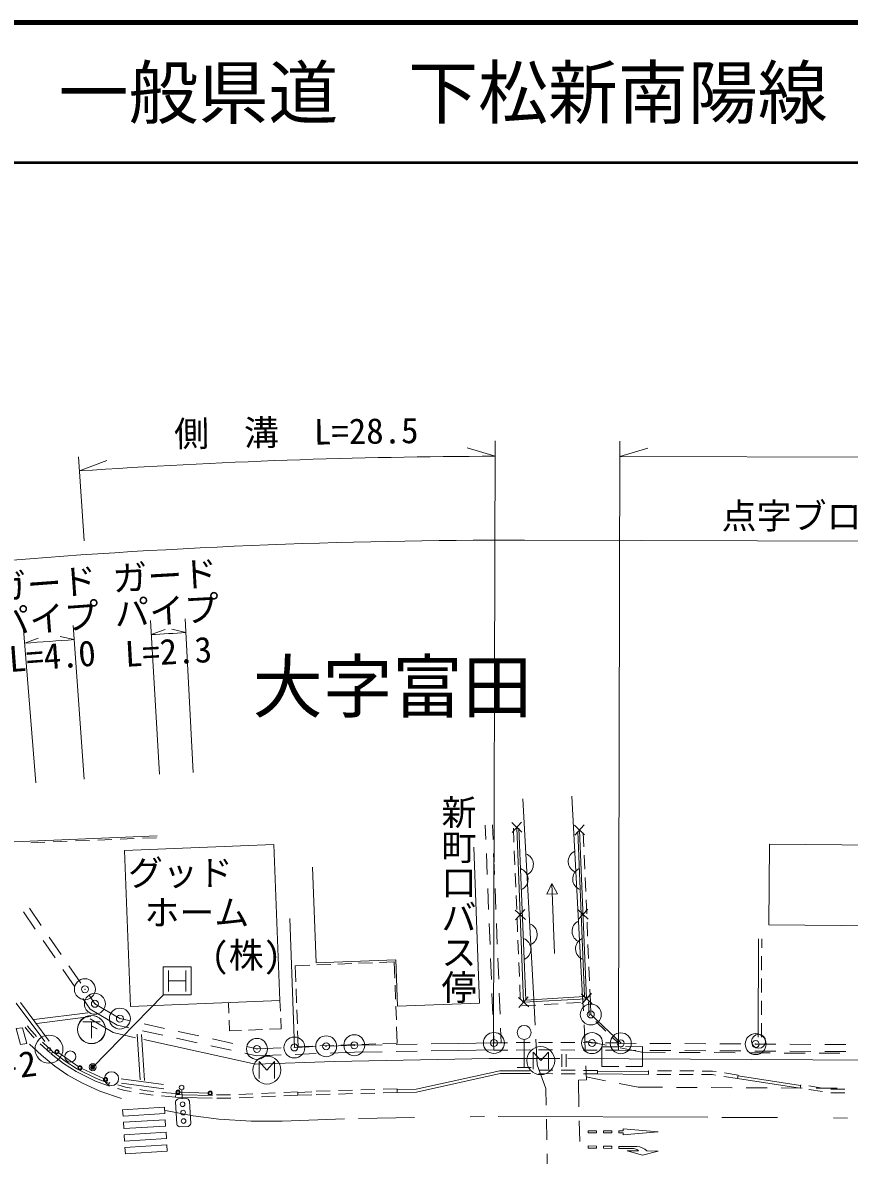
# Model space of a CAD drawing. Units: millimetres, scale not verified. Extents: x 40000 to 680000, y 20000 to 380000.
# Drawn here: x 214160 to 273288, y 299032 to 380000 of the extents above; entities that cross this region are included whole.
import ezdxf
from ezdxf.enums import TextEntityAlignment as Align

# ---------------------------------------------------------------- set-up
doc = ezdxf.new("R2010")
doc.units = ezdxf.units.MM
doc.header["$LTSCALE"] = 1000
doc.header["$PDMODE"] = 32
doc.header["$PDSIZE"] = 500
for name, color, linetype, lineweight in [('M-BGD', 7, 'Continuous', 13), ('M-BGD-EXST', 7, 'Continuous', 13), ('M-BMK-ROW', 30, 'Continuous', 13), ('M-BMK-SRVR', 3, 'Continuous', 13), ('M-STR-HTXT', 7, 'Continuous', 13), ('M-STR-STRC', 7, 'Continuous', 13), ('M-TTL', 2, 'Continuous', 140), ('M-TTL-LINE', 7, 'Continuous', 50)]:
    doc.layers.add(name, color=color, linetype=linetype, lineweight=lineweight)
doc.layers.add('M-BMK-HTXT', color=7, linetype='Continuous')
doc.layers.add('M-TTL-TXT', color=7, linetype='Continuous')
doc.styles.add('@ＭＳ ゴシック', font='')
doc.styles.add('ＭＳ ゴシック', font='')
doc.styles.get('@ＭＳ ゴシック').set_extended_font_data('@MS Gothic')
doc.styles.get('ＭＳ ゴシック').set_extended_font_data('MS Gothic')

msp = doc.modelspace()

# ---------------------------------------------------------------- linework, layer by layer
at = {"layer": 'M-BGD'}
for p, q in [((253429, 324698), (254210, 310359)), ((250715, 310169), (249934, 324508)), ((247286, 321599), (247244, 322632)), ((247806, 321611), (247764, 322653)), ((249261, 322408), (249301, 321409)), ((211463, 321363), (223783, 321860)), ((216336, 321440), (217335, 321480)), ((217935, 321504), (218934, 321544)), ((219533, 321569), (220533, 321609)), ((221132, 321633), (222131, 321673)), ((222731, 321697), (223730, 321738)), ((254303, 321090), (254261, 322089)), ((214737, 321375), (215736, 321415)), ((249325, 320809), (249366, 319810)), ((247386, 319101), (247326, 320600)), ((247906, 319113), (247846, 320612)), ((254369, 319491), (254328, 320490)), ((235150, 312789), (234890, 319640)), ((249390, 319211), (249431, 318211)), ((251660, 317694), (252004, 318459)), ((252206, 313463), (252004, 318459)), ((252004, 318459), (252409, 317724)), ((254436, 317893), (254394, 318892)), ((247486, 316603), (247426, 318102)), ((248006, 316615), (247946, 318114)), ((249455, 317612), (249495, 316613)), ((252409, 317724), (251660, 317694)), ((214650, 316698), (215497, 315460)), ((254502, 316294), (254461, 317293)), ((214220, 316442), (215067, 315204)), ((233595, 306741), (233280, 315956)), ((249520, 316013), (249560, 315014)), ((247587, 314105), (247526, 315604)), ((248106, 314117), (248046, 315616)), ((254569, 314695), (254527, 315694)), ((215632, 314378), (216479, 313140)), ((216062, 314635), (216909, 313397)), ((249584, 314414), (249625, 313415)), ((266773, 307471), (266799, 314500)), ((267017, 313870), (267019, 314499)), ((254636, 313097), (254594, 314096)), ((217473, 312572), (218320, 311333)), ((233655, 312586), (234695, 312626)), ((233698, 311438), (233655, 312586)), ((240846, 313005), (235150, 312789)), ((235195, 312644), (236194, 312682)), ((236694, 312701), (237693, 312739)), ((238193, 312758), (239192, 312795)), ((239691, 312814), (240732, 312854)), ((240732, 312854), (240775, 311705)), ((240972, 309690), (240846, 313005)), ((247687, 311607), (247627, 313106)), ((248207, 311619), (248147, 313118)), ((249649, 312816), (249690, 311817)), ((267011, 312270), (267015, 313270)), ((217043, 312315), (217890, 311077)), ((224208, 310498), (224208, 312498)), ((224208, 312498), (226208, 312498)), ((224583, 312248), (224583, 310748)), ((225833, 312248), (225833, 310748)), ((226208, 312498), (226208, 310498)), ((254702, 311498), (254660, 312497)), ((224583, 311498), (225833, 311498)), ((233755, 309939), (233717, 310938)), ((240794, 311205), (240832, 310206)), ((249714, 311217), (249754, 310218)), ((267005, 310670), (267009, 311670)), ((218455, 310251), (218981, 309482)), ((218885, 310508), (219330, 309857)), ((226208, 310498), (224208, 310498)), ((247787, 309109), (247727, 310608)), ((248307, 309121), (248247, 310620)), ((250815, 308337), (250715, 310169)), ((254210, 310359), (254264, 309368)), ((254764, 310006), (254727, 310899)), ((215752, 307160), (213701, 309913)), ((216056, 307205), (213997, 309951)), ((218981, 309482), (220928, 308342)), ((219330, 309857), (221112, 308813)), ((228885, 309943), (228915, 309187)), ((232562, 310089), (232594, 309333)), ((233811, 308440), (233773, 309439)), ((240851, 309707), (240888, 308707)), ((249867, 309716), (250865, 309775)), ((251464, 309810), (252462, 309869)), ((253061, 309905), (254059, 309964)), ((254643, 309998), (254679, 309047)), ((254658, 309999), (254764, 310006)), ((266999, 309070), (267003, 310070)), ((218832, 309220), (214986, 308733)), ((219039, 308951), (215184, 308461)), ((221872, 308645), (221112, 308813)), ((228935, 308688), (228965, 307932)), ((232616, 308833), (232648, 308077)), ((254679, 309047), (254713, 309014)), ((255149, 308601), (255874, 307913)), ((214334, 308187), (214460, 308028)), ((214460, 308028), (214861, 307562)), ((214506, 308292), (214614, 308155)), ((214614, 308155), (215010, 307696)), ((215010, 307696), (215160, 307536)), ((221757, 308158), (220928, 308342)), ((222356, 307704), (222559, 304424)), ((224198, 307619), (222734, 307943)), ((224313, 308106), (222849, 308429)), ((226754, 307566), (225290, 307890)), ((229807, 307965), (228965, 307932)), ((231306, 308024), (230307, 307984)), ((232648, 308077), (231806, 308043)), ((233873, 306792), (233830, 307940)), ((240907, 308208), (240951, 307059)), ((247869, 307077), (247827, 308110)), ((248389, 307081), (248347, 308122)), ((254318, 308369), (254372, 307378)), ((266993, 307470), (266997, 308470)), ((214861, 307562), (214986, 307429)), ((215407, 307001), (216146, 306328)), ((215583, 307111), (216317, 306442)), ((222658, 307668), (222865, 304384)), ((226639, 307080), (225175, 307403)), ((229195, 307027), (227731, 307350)), ((236413, 306888), (235413, 306850)), ((237890, 306909), (236160, 306843)), ((237912, 306944), (236912, 306907)), ((239871, 306942), (237890, 306909)), ((239411, 307001), (238411, 306963)), ((240951, 307059), (239910, 307020)), ((242371, 306983), (240871, 306959)), ((245352, 307033), (243371, 307000)), ((245352, 307033), (247848, 307072)), ((247848, 307077), (248848, 307085)), ((247848, 307072), (247848, 307077)), ((247856, 306572), (247848, 307072)), ((249448, 307090), (250405, 307097)), ((250032, 307320), (250032, 305320)), ((250405, 307097), (250448, 307097)), ((250969, 305506), (250869, 307338)), ((251048, 307096), (252048, 307093)), ((252648, 307092), (253648, 307089)), ((254248, 307088), (254843, 307086)), ((254402, 306423), (254362, 307416)), ((254382, 307202), (255921, 306899)), ((254843, 307086), (255248, 307083)), ((255848, 307079), (256778, 307072)), ((256310, 307501), (256780, 307054)), ((256778, 307072), (256774, 306542)), ((256776, 307042), (258029, 307035)), ((259029, 307029), (260529, 307020)), ((261529, 307015), (263029, 307006)), ((264029, 307000), (265529, 306992)), ((266529, 306986), (268029, 306978)), ((269029, 306972), (270529, 306963)), ((271529, 306958), (273029, 306949)), ((216195, 306283), (216317, 306441)), ((229080, 306540), (227616, 306864)), ((230886, 306141), (230057, 306324)), ((230932, 306643), (230172, 306811)), ((232647, 306208), (230886, 306141)), ((232662, 306709), (230932, 306643)), ((235145, 306304), (233646, 306247)), ((235160, 306805), (233661, 306748)), ((234914, 306831), (233873, 306792)), ((237904, 306409), (236144, 306342)), ((239882, 306442), (237904, 306409)), ((242382, 306483), (240882, 306459)), ((245360, 306533), (243382, 306500)), ((245360, 306533), (247856, 306572)), ((247857, 306547), (247856, 306572)), ((247857, 306547), (248857, 306555)), ((249457, 306560), (250407, 306567)), ((250407, 306567), (250457, 306567)), ((251057, 306566), (252057, 306563)), ((252657, 306562), (253657, 306559)), ((252726, 306266), (252722, 305364)), ((253028, 306260), (253025, 305362)), ((254257, 306558), (254840, 306556)), ((254840, 306556), (255257, 306553)), ((255574, 306798), (256788, 306800)), ((255576, 305384), (255574, 306798)), ((255857, 306549), (256774, 306542)), ((256774, 306542), (258026, 306535)), ((256902, 306705), (258441, 306402)), ((257288, 306800), (258502, 306802)), ((258441, 306402), (260119, 306393)), ((258502, 306802), (258504, 305388)), ((259026, 306529), (260526, 306520)), ((261119, 306388), (262619, 306380)), ((261526, 306515), (263026, 306506)), ((263618, 306374), (265118, 306366)), ((264026, 306500), (265526, 306492)), ((266118, 306361), (267618, 306353)), ((266526, 306486), (268026, 306478)), ((268618, 306347), (270118, 306339)), ((269026, 306472), (270526, 306463)), ((271118, 306334), (272618, 306326)), ((271526, 306458), (273026, 306449)), ((249532, 305320), (250532, 305320)), ((251580, 303820), (250969, 305506)), ((253161, 305958), (319119, 305597)), ((254482, 304430), (254442, 305424)), ((256790, 305386), (255576, 305384)), ((258504, 305388), (257290, 305386)), ((221209, 304496), (224235, 304084)), ((250483, 304875), (250409, 304875)), ((250485, 305125), (250410, 305125)), ((252083, 304868), (251083, 304872)), ((252085, 305118), (251085, 305122)), ((253683, 304861), (252683, 304865)), ((253685, 305111), (252685, 305115)), ((255283, 304854), (254283, 304858)), ((255285, 305104), (254285, 305108)), ((255842, 304366), (254474, 304636)), ((258921, 305019), (255285, 305054)), ((258920, 304819), (258922, 305069)), ((258957, 305069), (258922, 305069)), ((260519, 304815), (259519, 304818)), ((260557, 305065), (259557, 305068)), ((262119, 304811), (261119, 304814)), ((262157, 305061), (261157, 305064)), ((263481, 304808), (262719, 304809)), ((263501, 305057), (262757, 305059)), ((263716, 304771), (263481, 304808)), ((263754, 305018), (263501, 305057)), ((265297, 304526), (264309, 304679)), ((265335, 304773), (264347, 304926)), ((269804, 304031), (265328, 304723)), ((220372, 303972), (220310, 303989)), ((220395, 304225), (220376, 304230)), ((221463, 303673), (220951, 303813)), ((221519, 303917), (220974, 304066)), ((221227, 304200), (224256, 303782)), ((221924, 303587), (221463, 303673)), ((221946, 303837), (221519, 303917)), ((222857, 303667), (222536, 303727)), ((223526, 303591), (222857, 303667)), ((236148, 303649), (235148, 303622)), ((237747, 303693), (236748, 303666)), ((239347, 303736), (238347, 303709)), ((240946, 303780), (239947, 303753)), ((251580, 303820), (251605, 302629)), ((253910, 304404), (254482, 304430)), ((253951, 302509), (253910, 304404)), ((258191, 303903), (256823, 304173)), ((259915, 303894), (258191, 303903)), ((262415, 303881), (260915, 303889)), ((264915, 303867), (263415, 303875)), ((267415, 303854), (265915, 303862)), ((269915, 303840), (268415, 303848)), ((269774, 303834), (269812, 304081)), ((269794, 303831), (269774, 303834)), ((271376, 303591), (270387, 303741)), ((271377, 303844), (270388, 303994)), ((272415, 303827), (270915, 303835)), ((272971, 303753), (271971, 303761)), ((222820, 303420), (222514, 303477)), ((223504, 303342), (222820, 303420)), ((225097, 303192), (224101, 303280)), ((225119, 303441), (224123, 303529)), ((228962, 303365), (228034, 303362)), ((228967, 303115), (228045, 303112)), ((229034, 303367), (228962, 303365)), ((229045, 303118), (228967, 303115)), ((230633, 303432), (229634, 303388)), ((230644, 303183), (229645, 303138)), ((232231, 303503), (231232, 303459)), ((232242, 303254), (231243, 303209)), ((233830, 303575), (232831, 303530)), ((233841, 303325), (232842, 303280)), ((234837, 303564), (233833, 303525)), ((236155, 303399), (235155, 303372)), ((237754, 303443), (236755, 303416)), ((239354, 303487), (238354, 303459)), ((240953, 303530), (239953, 303503)), ((272970, 303503), (271970, 303511)), ((251626, 301629), (251658, 300130)), ((254005, 300010), (253973, 301510)), ((251679, 299130), (251710, 297630))]:
    msp.add_line(p, q, dxfattribs=at)
for points in [[(253857, 322176), (254348, 310382), (250158, 310134), (249660, 322424)], [(240972, 309690), (246839, 309913), (246433, 321070)], [(254763, 310006), (254797, 309100), (256969, 307041)], [(222234, 307430), (220627, 307811), (218988, 308791)], [(222835, 307301), (230808, 305539), (236471, 305747), (247531, 305956), (252577, 305961)], [(216195, 306283), (217088, 305593), (217985, 305025), (219363, 304345), (220310, 303989), (220376, 304230)], [(216317, 306441), (217203, 305757), (218083, 305200), (219443, 304529), (220380, 304176)], [(250409, 305075), (248286, 305072), (242307, 303756), (240949, 303730)], [(250409, 304875), (248308, 304872), (242331, 303556), (240953, 303530), (240949, 303730)], [(258920, 304819), (255283, 304854), (255285, 305104)], [(269774, 303834), (265297, 304526), (265335, 304773)], [(227724, 303111), (225602, 303156), (225097, 303192), (225112, 303392)], [(227729, 303311), (225611, 303356), (225112, 303392)], [(234845, 303364), (233841, 303325), (233833, 303525)]]:
    msp.add_lwpolyline(points, dxfattribs=at)
for points in [[(232562, 310089), (221878, 309665), (221435, 320827), (232119, 321251)], [(267582, 321282), (275334, 321214), (275284, 315443), (267532, 315511)]]:
    msp.add_lwpolyline(points, close=True, dxfattribs=at)
for centre in [(250032, 307820), (266798, 307182), (220522, 304513)]:
    msp.add_circle(centre, 500, dxfattribs=at)
for centre, start, end in [((253996, 320042), 115.73649, 250.49676), ((249877, 319818), 295.73649, 70.49676), ((249496, 318764), 294.93953, 69.6998), ((254311, 318790), 115.00371, 249.76398), ((254268, 315050), 115.73649, 250.49676), ((250149, 314825), 295.73649, 70.49676), ((249698, 313768), 294.93953, 69.6998), ((254519, 313794), 115.00371, 249.76398)]:
    msp.add_arc(centre, 812, start, end, dxfattribs=at)
at = {"layer": 'M-BGD-EXST'}
for p, q in [((218477, 308580), (219677, 308580)), ((218494, 308568), (219694, 308568)), ((219077, 308580), (219077, 307430)), ((219094, 308568), (219094, 307418)), ((219077, 308280), (219477, 308080)), ((219094, 308268), (219494, 308068)), ((250663, 305201), (250663, 306401)), ((250663, 306401), (251213, 305801)), ((251213, 305801), (251763, 306401)), ((251763, 306401), (251763, 305201)), ((231080, 304531), (231080, 305731)), ((231080, 305731), (231630, 305131)), ((231630, 305131), (232180, 305731)), ((232180, 305731), (232180, 304531))]:
    msp.add_line(p, q, dxfattribs=at)
for centre in [(219077, 308030), (219094, 308018), (231630, 305131), (251213, 305801)]:
    msp.add_circle(centre, 1000, dxfattribs=at)
at = {"layer": 'M-BMK-ROW'}
for centre in [(218613, 310905), (219326, 309863), (221115, 308805), (254797, 309100), (247867, 307063), (254885, 307058), (256939, 307041), (266587, 306984), (230919, 306639), (233595, 306741), (235868, 306827), (237880, 306903)]:
    msp.add_circle(centre, 750, dxfattribs=at)
for p in [(218613, 310905), (219326, 309863), (254797, 309100), (221115, 308805), (230919, 306639), (233595, 306741), (235868, 306827), (237880, 306903), (247867, 307063), (254885, 307058), (256939, 307041), (266587, 306984)]:
    msp.add_point(p, dxfattribs=at)
at = {"layer": 'M-BMK-SRVR'}
for radius in [1000, 120]:
    msp.add_circle((216045, 306622), radius, dxfattribs=at)
at = {"layer": 'M-STR-HTXT'}
for p, q in [((247950, 350103), (247848, 307072)), ((256879, 350082), (256777, 307042)), ((247948, 349003), (245949, 349608)), ((256877, 348987), (258878, 349582)), ((320875, 348835), (256877, 348987)), ((218565, 342967), (218157, 348954)), ((218225, 347956), (220179, 348691)), ((250048, 343003), (321462, 342834)), ((218564, 325926), (217785, 336899)), ((223946, 326274), (223305, 337256)), ((226366, 326409), (225787, 337393)), ((215096, 325666), (214228, 336632)), ((217856, 335901), (216837, 336130)), ((223364, 336257), (224344, 336615)), ((225839, 336395), (224825, 336642)), ((214307, 335635), (215280, 336013)), ((219173, 305334), (224216, 310485))]:
    msp.add_line(p, q, dxfattribs=at)
for radius in [150, 120, 90, 60, 30, 20]:
    msp.add_circle((219173, 305334), radius, dxfattribs=at)
for radius, start, end in [(452000, 90.13252, 93.90323), (446000, 89.86444, 94.88527), (440000, 93.01642, 93.33931), (440000, 94.058, 94.5214)]:
    msp.add_arc((248993, -102996), radius, start, end, dxfattribs=at)
msp.add_point((219173, 305334), dxfattribs=at)
at = {"layer": 'M-STR-STRC'}
for p, q in [((249875, 322135), (249141, 322814)), ((249848, 322842), (249168, 322108)), ((254355, 321948), (253618, 322624)), ((254325, 322654), (253648, 321918)), ((253986, 322286), (254496, 310228)), ((250087, 316596), (249408, 315862)), ((254609, 315919), (253873, 316595)), ((254580, 316625), (253903, 315889)), ((250114, 315889), (249381, 316569)), ((249615, 310317), (250359, 309649)), ((250321, 310355), (249653, 309611)), ((254124, 310562), (254868, 309894)), ((254864, 309890), (254128, 310566)), ((254834, 310596), (254158, 309860)), ((254830, 310600), (254162, 309856)), ((218138, 305379), (216739, 306354)), ((219951, 304514), (218397, 305231)), ((225579, 303084), (225543, 303716)), ((225183, 301258), (225091, 302855)), ((225280, 303066), (225879, 303101)), ((225422, 303548), (227424, 303477)), ((226090, 302913), (226182, 301315)), ((238176, 301664), (242175, 301742)), ((246175, 301792), (247194, 301804)), ((248172, 301806), (263165, 301749)), ((264158, 301747), (268158, 301725)), ((272158, 301703), (273161, 301698)), ((225394, 301070), (225993, 301104)), ((259608, 300706), (257108, 300486)), ((257108, 300486), (257108, 300636)), ((259608, 300706), (257109, 300936)), ((257109, 300936), (257109, 300786)), ((259605, 299339), (258805, 299349))]:
    msp.add_line(p, q, dxfattribs=at)
for points in [[(249508, 322475), (249987, 309983), (254496, 310228)], [(221228, 303098), (219685, 303630), (218392, 304207), (217381, 304765), (216461, 305404), (215503, 306196), (214659, 306975)], [(224386, 302235), (226348, 301851), (228189, 301608), (230509, 301476), (232721, 301469), (237187, 301636)], [(255208, 300640), (254608, 300641), (254609, 300791), (255209, 300790), (255208, 300640), (254608, 300641), (254609, 300791), (255209, 300790)], [(257109, 300786), (256809, 300787), (256808, 300637), (257108, 300636)], [(254609, 299701), (254607, 299551), (255207, 299543), (255209, 299693), (254609, 299701), (254607, 299551), (255207, 299543)], [(255707, 299537), (256307, 299530), (256309, 299680), (255709, 299687), (255707, 299537), (256307, 299530)], [(257850, 299511), (256807, 299524), (256809, 299674), (258095, 299658)], [(259605, 299339), (258501, 299053), (257405, 299366), (258205, 299356)]]:
    msp.add_lwpolyline(points, dxfattribs=at)
for points in [[(213709, 308093), (214015, 306958), (214466, 307015), (214159, 308150)], [(224304, 302475), (221314, 302288), (221342, 301839), (224332, 302026)], [(224359, 301578), (221370, 301392), (221397, 300943), (224386, 301129)], [(224414, 300682), (221425, 300496), (221453, 300046), (224441, 300233)], [(256309, 300788), (256308, 300638), (255708, 300639), (255709, 300789)], [(224469, 299786), (221480, 299599), (221508, 299150), (224496, 299337)]]:
    msp.add_lwpolyline(points, close=True, dxfattribs=at)
for centre, radius in [((216616, 306439), 150), ((216616, 306439), 120), ((216616, 306439), 100), ((217571, 306093), 400), ((218261, 305293), 150), ((218261, 305293), 120), ((218261, 305293), 100), ((220087, 304451), 150), ((220087, 304451), 120), ((220087, 304451), 100), ((225272, 303553), 150), ((225272, 303553), 120), ((225272, 303553), 100), ((225533, 303882), 167), ((225602, 302684), 167), ((227574, 303472), 150), ((227574, 303472), 120), ((227574, 303472), 100), ((225636, 302085), 167), ((225671, 301486), 167)]:
    msp.add_circle(centre, radius, dxfattribs=at)
for centre, radius, start, end in [((225372, 302794), 288, 108.82507, 167.76205), ((225826, 302829), 277, 17.60709, 78.98002), ((225488, 301387), 331, 202.99753, 253.58958), ((225891, 301385), 299, 290.07263, 346.51448), ((258082, 298658), 1000, 43.71843, 89.29144), ((257844, 299011), 500, 43.71843, 89.29145)]:
    msp.add_arc(centre, radius, start, end, dxfattribs=at)
at = {"layer": 'M-TTL'}
msp.add_line((680000, 380000), (40000, 380000), dxfattribs=at)
at = {"layer": 'M-TTL-LINE'}
msp.add_line((40000, 370000), (680000, 370000), dxfattribs=at)

# ---------------------------------------------------------------- texts
at = {"layer": 'M-BMK-HTXT', "style": 'ＭＳ ゴシック'}
msp.add_text('大字富田', height=3666, dxfattribs=at).set_placement((230611, 329609), align=Align.BOTTOM_LEFT)
at = {"layer": 'M-BMK-HTXT', "style": '@ＭＳ ゴシック'}
msp.add_text('新町口バス停', height=1833, rotation=270, dxfattribs=at).set_placement((245334, 324821), align=Align.MIDDLE_LEFT)
at = {"layer": 'M-BMK-HTXT', "style": 'ＭＳ ゴシック'}
for s, p in [('グッド', (225442, 317762)), ('ホーム', (226619, 314927)), ('(株)', (230150, 311878))]:
    msp.add_text(s, height=1833, dxfattribs=at).set_placement(p, align=Align.BOTTOM_CENTER)
msp.add_text('347-21-0-2', height=1833, rotation=7.207, dxfattribs=at).set_placement((202947, 302626), align=Align.BOTTOM_LEFT)
at = {"layer": 'M-STR-HTXT', "style": 'ＭＳ ゴシック'}
for s, rotation, p in [('側\u3000溝\u3000L=28.5', 0.864, (225014, 349134)), ('点字ブロック\u3000L=120.0', 359.864, (264151, 343273)), ('ガード', 4.29, (212073, 338144)), ('ガード', 3.178, (220667, 338789)), ('パイプ', 3.178, (220805, 336293)), ('パイプ', 4.29, (212260, 335651)), ('L=2.3', 3.178, (221554, 333404)), ('L=4.0', 4.29, (213277, 333030))]:
    msp.add_text(s, height=1833, rotation=rotation, dxfattribs=at).set_placement(p, align=Align.BOTTOM_LEFT)
at = {"layer": 'M-TTL-TXT', "style": 'ＭＳ ゴシック'}
msp.add_text('一般県道\u3000下松新南陽線', height=3666, dxfattribs=at).set_placement((216734, 375000), align=Align.MIDDLE_LEFT)

doc.saveas('drawing.dxf')
